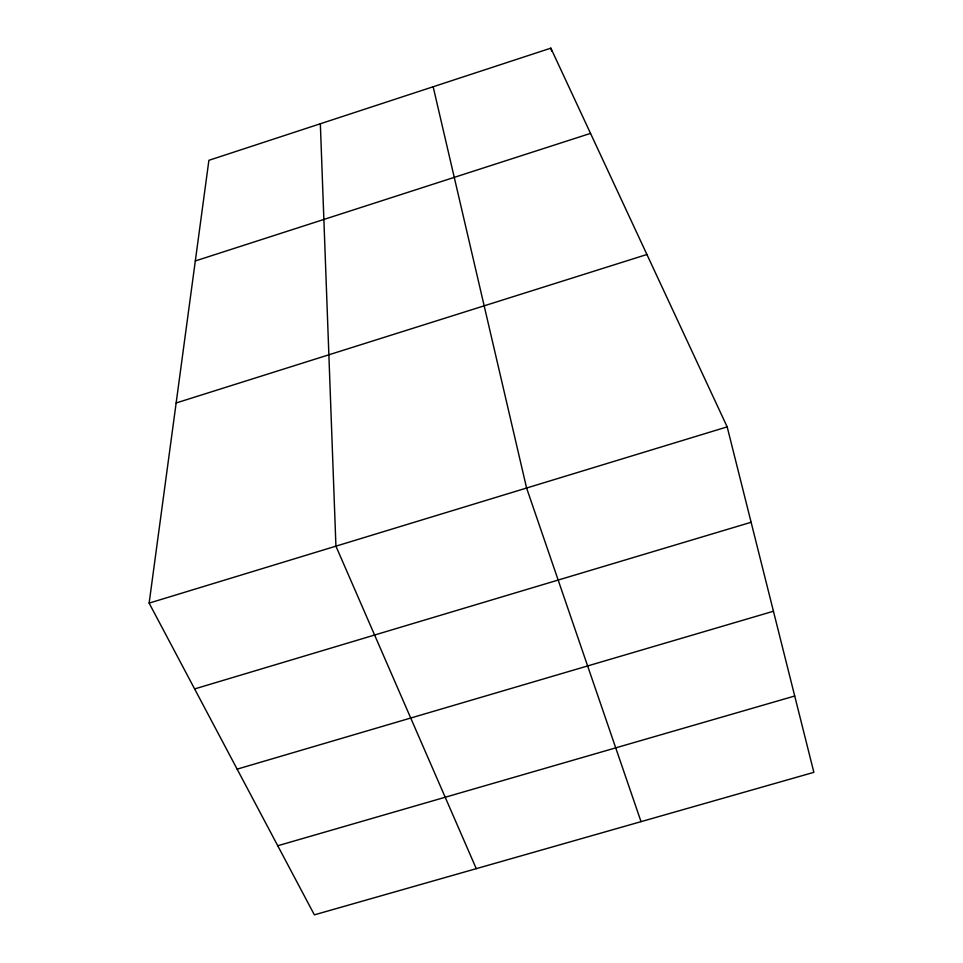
<?xml version="1.0" encoding="UTF-8"?>
<svg xmlns="http://www.w3.org/2000/svg" width="963" height="963" viewBox="0 0 963 963"><rect width="100%" height="100%" fill="white"/><g stroke="black" fill="none" stroke-linecap="round" stroke-linejoin="round"><path stroke-width="1.44" d="M149.133 603.115L208.899 160.315L550.848 48.15L727.173 426.874L813.867 772.338L314.371 914.85L149.133 603.115L727.173 426.874M195.308 260.949L590.524 133.388M176.145 402.967L646.919 254.497M194.622 688.93L751.116 522.271M237.139 769.148L773.445 611.24M277.741 845.755L794.716 696.02M476.276 868.662L335.931 546.165L320.342 123.758M641.033 821.644L526.592 488.024L433.157 86.754M550.848 48.15L551.655 51.027"/></g></svg>
